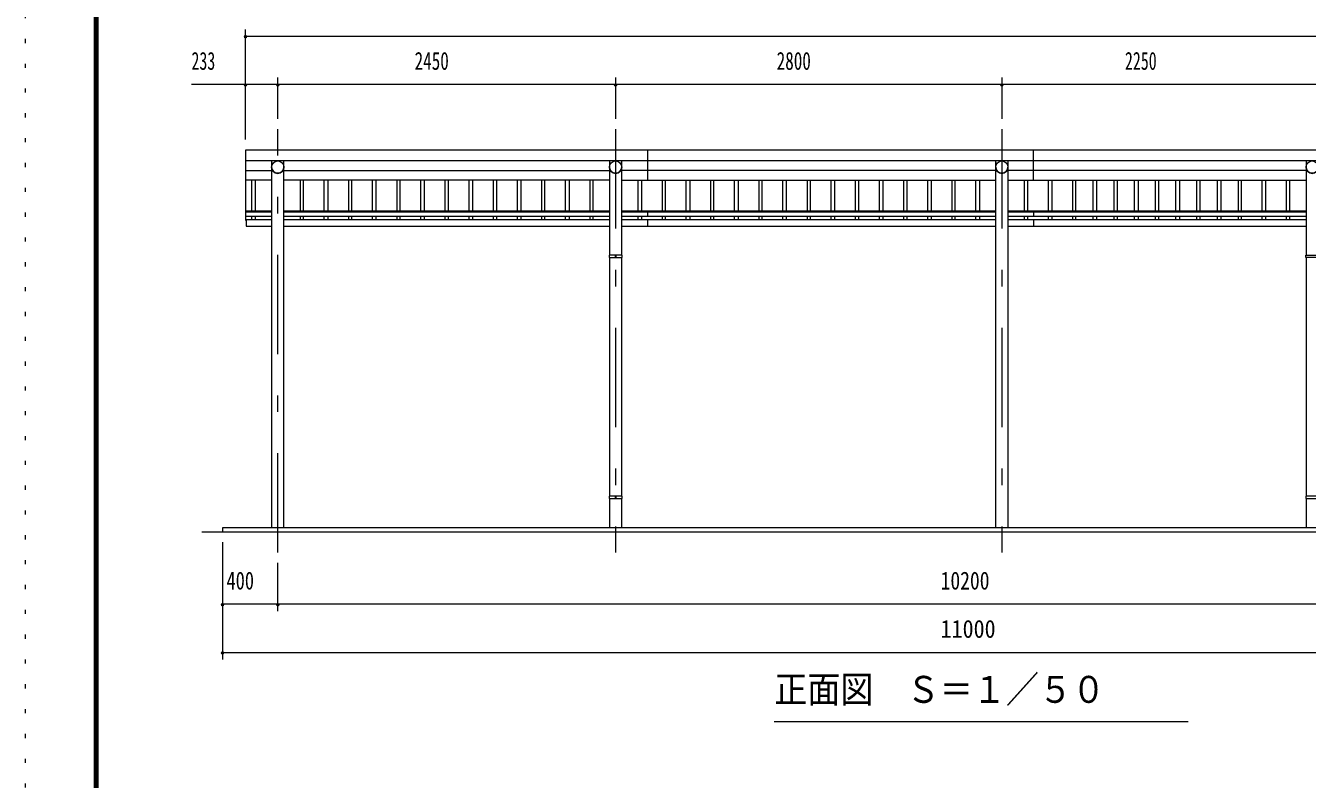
# Model space of a CAD drawing. Units: millimetres, scale not verified, with parts at other scales. Extents: x -25857 to 25867, y -10500 to 10500.
# Drawn here: x -3833 to 5460, y 0 to 5466 of the extents above; entities that cross this region are included whole.
import ezdxf
from ezdxf.enums import TextEntityAlignment as Align

# ---------------------------------------------------------------- set-up
doc = ezdxf.new("R2010")
doc.units = ezdxf.units.MM
doc.header["$LTSCALE"] = 60
doc.linetypes.add('USER3', pattern=[24, 12, -5, 2, -5])
doc.linetypes.add('USER4', pattern=[3, 0.5, -2.5])
for name, color, linetype, lineweight in [('0-2_1-05BOLD', 7, 'Continuous', 18), ('0-3_1-25CENTER', 3, 'USER3', 18), ('0-4_1-45THIN', 4, 'Continuous', 18), ('0-5_1-55DIM', 3, 'Continuous', 18), ('0-C_F-F1PAPER', 5, 'Continuous', 18), ('0-D_F-E_J_ADD', 5, 'USER4', 18)]:
    doc.layers.add(name, color=color, linetype=linetype, lineweight=lineweight)
doc.styles.add('ＭＳ ゴシック', font='')
doc.styles.get('ＭＳ ゴシック').set_extended_font_data('MS Gothic')

msp = doc.modelspace()

# ---------------------------------------------------------------- linework, layer by layer
at = {"layer": '0-2_1-05BOLD'}
for p, q in [((674.33, 4563.67), (674.33, 4345.48)), ((3474.33, 4345.48), (3474.33, 4563.67)), ((-2238.67, 4488.53), (8427.33, 4488.53)), ((8427.33, 4484.46), (-2238.67, 4484.46)), ((-2050.22, 4484.46), (-2050.22, 1824.67)), ((-1961.12, 1824.67), (-1961.12, 4484.46)), ((399.78, 4484.46), (399.78, 3800.67)), ((488.88, 3800.67), (488.88, 4484.46)), ((3199.78, 1824.67), (3199.78, 4484.46)), ((3288.88, 4484.46), (3288.88, 1824.67)), ((5449.78, 4484.46), (5449.78, 3800.67)), ((-2238.67, 4414.97), (-2050.22, 4414.97)), ((-1961.12, 4414.97), (399.78, 4414.97)), ((3199.78, 4414.97), (488.88, 4414.97)), ((5449.78, 4414.97), (3288.88, 4414.97)), ((-2050.22, 4345.48), (-2238.67, 4345.48)), ((399.78, 4345.48), (-1961.12, 4345.48)), ((488.88, 4345.48), (3199.78, 4345.48)), ((3288.88, 4345.48), (5449.78, 4345.48)), ((-2238.67, 4123.86), (-2050.22, 4123.86)), ((-2050.22, 4113.43), (-2238.67, 4113.43)), ((-1961.12, 4123.86), (399.78, 4123.86)), ((399.78, 4113.43), (-1961.12, 4113.43)), ((488.88, 4123.86), (3199.78, 4123.86)), ((3199.78, 4113.43), (488.88, 4113.43)), ((674.33, 4123.86), (674.33, 4083.82)), ((3288.88, 4123.86), (5449.78, 4123.86)), ((5449.78, 4113.43), (3288.88, 4113.43)), ((3474.33, 4123.86), (3474.33, 4083.82)), ((-2238.67, 4083.82), (-2050.22, 4083.82)), ((-2050.22, 4057.49), (-2233.67, 4057.49)), ((-1961.12, 4083.82), (399.78, 4083.82)), ((399.78, 4057.49), (-1961.12, 4057.49)), ((-1961.12, 4012.49), (399.78, 4012.49)), ((488.88, 4083.82), (3199.78, 4083.82)), ((3199.78, 4057.49), (488.88, 4057.49)), ((488.88, 4012.49), (3199.78, 4012.49)), ((674.33, 4057.49), (674.33, 4012.49)), ((3288.88, 4083.82), (5449.78, 4083.82)), ((5449.78, 4057.49), (3288.88, 4057.49)), ((3288.88, 4012.49), (5449.78, 4012.49)), ((3474.33, 4057.49), (3474.33, 4012.49)), ((399.78, 3784.67), (399.78, 2053.27)), ((441.28, 3800.67), (441.28, 3784.67)), ((441.28, 3792.67), (447.38, 3792.67)), ((447.38, 3784.67), (447.38, 3800.67)), ((488.88, 2053.27), (488.88, 3784.67)), ((5449.78, 3784.67), (5449.78, 2053.27)), ((441.28, 2053.27), (441.28, 2037.27)), ((447.38, 2045.27), (441.28, 2045.27)), ((447.38, 2037.27), (447.38, 2053.27)), ((399.78, 2037.27), (399.78, 1824.67)), ((488.88, 1824.67), (488.88, 2037.27)), ((5449.78, 2037.27), (5449.78, 1824.67)), ((-2555.67, 1794.67), (8744.33, 1794.67))]:
    msp.add_line(p, q, dxfattribs=at)
for points in [[(8427.33, 4563.67), (-2238.67, 4563.67), (-2238.67, 4054.91), (-2233.67, 4054.91)], [(-2233.67, 4057.49), (-2233.67, 4012.49), (-2050.22, 4012.49)], [(8594.33, 1824.67), (-2405.67, 1824.67), (-2405.67, 1794.67)]]:
    msp.add_lwpolyline(points, dxfattribs=at)
for points in [[(490.48, 3800.67), (398.18, 3800.67), (398.18, 3784.67), (490.48, 3784.67)], [(5540.48, 3784.67), (5448.18, 3784.67), (5448.18, 3800.67), (5540.48, 3800.67)], [(398.18, 2053.27), (398.18, 2037.27), (490.48, 2037.27), (490.48, 2053.27)], [(5540.48, 2037.27), (5540.48, 2053.27), (5448.18, 2053.27), (5448.18, 2037.27)]]:
    msp.add_lwpolyline(points, close=True, dxfattribs=at)
for centre in [(-2005.67, 4439.91), (444.33, 4439.91), (3244.33, 4439.91), (5494.33, 4439.91)]:
    msp.add_circle(centre, 44.55, dxfattribs=at)
for centre in [(-2005.67, 4439.22), (444.33, 4439.22), (3244.33, 4439.22), (5494.33, 4439.22)]:
    msp.add_arc(centre, 44.55, 180, 0, dxfattribs=at)
at = {"layer": '0-3_1-25CENTER'}
for p, q in [((-2005.67, 1644.67), (-2005.67, 4714.67)), ((444.33, 4714.67), (444.33, 1644.67)), ((3244.33, 4714.67), (3244.33, 1644.67))]:
    msp.add_line(p, q, dxfattribs=at)
at = {"layer": '0-4_1-45THIN'}
for p, q in [((-2193.17, 4123.86), (-2193.17, 4345.48)), ((-2168.17, 4345.48), (-2168.17, 4123.86)), ((-1843.17, 4345.48), (-1843.17, 4123.86)), ((-1818.17, 4123.86), (-1818.17, 4345.48)), ((-1668.17, 4123.86), (-1668.17, 4345.48)), ((-1643.17, 4345.48), (-1643.17, 4123.86)), ((-1493.17, 4345.48), (-1493.17, 4123.86)), ((-1468.17, 4123.86), (-1468.17, 4345.48)), ((-1318.17, 4123.86), (-1318.17, 4345.48)), ((-1293.17, 4345.48), (-1293.17, 4123.86)), ((-1143.17, 4345.48), (-1143.17, 4123.86)), ((-1118.17, 4123.86), (-1118.17, 4345.48)), ((-968.17, 4123.86), (-968.17, 4345.48)), ((-943.17, 4345.48), (-943.17, 4123.86)), ((-793.17, 4345.48), (-793.17, 4123.86)), ((-768.17, 4123.86), (-768.17, 4345.48)), ((-618.17, 4123.86), (-618.17, 4345.48)), ((-593.17, 4345.48), (-593.17, 4123.86)), ((-443.17, 4345.48), (-443.17, 4123.86)), ((-418.17, 4123.86), (-418.17, 4345.48)), ((-268.17, 4123.86), (-268.17, 4345.48)), ((-243.17, 4345.48), (-243.17, 4123.86)), ((-93.17, 4345.48), (-93.17, 4123.86)), ((-68.17, 4123.86), (-68.17, 4345.48)), ((81.83, 4123.86), (81.83, 4345.48)), ((106.83, 4345.48), (106.83, 4123.86)), ((256.83, 4345.48), (256.83, 4123.86)), ((281.83, 4123.86), (281.83, 4345.48)), ((606.83, 4123.86), (606.83, 4345.48)), ((631.83, 4345.48), (631.83, 4123.86)), ((781.83, 4345.48), (781.83, 4123.86)), ((806.83, 4123.86), (806.83, 4345.48)), ((956.83, 4123.86), (956.83, 4345.48)), ((981.83, 4345.48), (981.83, 4123.86)), ((1131.83, 4345.48), (1131.83, 4123.86)), ((1156.83, 4123.86), (1156.83, 4345.48)), ((1306.83, 4123.86), (1306.83, 4345.48)), ((1331.83, 4345.48), (1331.83, 4123.86)), ((1481.83, 4345.48), (1481.83, 4123.86)), ((1506.83, 4123.86), (1506.83, 4345.48)), ((1656.83, 4123.86), (1656.83, 4345.48)), ((1681.83, 4345.48), (1681.83, 4123.86)), ((1831.83, 4345.48), (1831.83, 4123.86)), ((1856.83, 4123.86), (1856.83, 4345.48)), ((2006.83, 4123.86), (2006.83, 4345.48)), ((2031.83, 4345.48), (2031.83, 4123.86)), ((2181.83, 4345.48), (2181.83, 4123.86)), ((2206.83, 4123.86), (2206.83, 4345.48)), ((2356.83, 4123.86), (2356.83, 4345.48)), ((2381.83, 4345.48), (2381.83, 4123.86)), ((2531.83, 4345.48), (2531.83, 4123.86)), ((2556.83, 4123.86), (2556.83, 4345.48)), ((2706.83, 4123.86), (2706.83, 4345.48)), ((2731.83, 4345.48), (2731.83, 4123.86)), ((2881.83, 4345.48), (2881.83, 4123.86)), ((2906.83, 4123.86), (2906.83, 4345.48)), ((3056.83, 4123.86), (3056.83, 4345.48)), ((3081.83, 4345.48), (3081.83, 4123.86)), ((3406.83, 4345.48), (3406.83, 4123.86)), ((3431.83, 4123.86), (3431.83, 4345.48)), ((3581.83, 4123.86), (3581.83, 4345.48)), ((3606.83, 4345.48), (3606.83, 4123.86)), ((3756.83, 4345.48), (3756.83, 4123.86)), ((3781.83, 4123.86), (3781.83, 4345.48)), ((3906.83, 4123.86), (3906.83, 4345.48)), ((3931.83, 4345.48), (3931.83, 4123.86)), ((4056.83, 4345.48), (4056.83, 4123.86)), ((4081.83, 4123.86), (4081.83, 4345.48)), ((4206.83, 4123.86), (4206.83, 4345.48)), ((4231.83, 4345.48), (4231.83, 4123.86)), ((4356.83, 4345.48), (4356.83, 4123.86)), ((4381.83, 4123.86), (4381.83, 4345.48)), ((4506.83, 4123.86), (4506.83, 4345.48)), ((4531.83, 4345.48), (4531.83, 4123.86)), ((4656.83, 4345.48), (4656.83, 4123.86)), ((4681.83, 4123.86), (4681.83, 4345.48)), ((4806.83, 4123.86), (4806.83, 4345.48)), ((4831.83, 4345.48), (4831.83, 4123.86)), ((4956.83, 4345.48), (4956.83, 4123.86)), ((4981.83, 4123.86), (4981.83, 4345.48)), ((5131.83, 4123.86), (5131.83, 4345.48)), ((5156.83, 4345.48), (5156.83, 4123.86)), ((5306.83, 4345.48), (5306.83, 4123.86)), ((5331.83, 4123.86), (5331.83, 4345.48)), ((-2193.17, 4057.49), (-2193.17, 4083.82)), ((-2168.17, 4083.82), (-2168.17, 4057.49)), ((-1843.17, 4083.82), (-1843.17, 4057.49)), ((-1818.17, 4057.49), (-1818.17, 4083.82)), ((-1668.17, 4057.49), (-1668.17, 4083.82)), ((-1643.17, 4083.82), (-1643.17, 4057.49)), ((-1493.17, 4083.82), (-1493.17, 4057.49)), ((-1468.17, 4057.49), (-1468.17, 4083.82)), ((-1318.17, 4057.49), (-1318.17, 4083.82)), ((-1293.17, 4083.82), (-1293.17, 4057.49)), ((-1143.17, 4083.82), (-1143.17, 4057.49)), ((-1118.17, 4057.49), (-1118.17, 4083.82)), ((-968.17, 4057.49), (-968.17, 4083.82)), ((-943.17, 4083.82), (-943.17, 4057.49)), ((-793.17, 4083.82), (-793.17, 4057.49)), ((-768.17, 4057.49), (-768.17, 4083.82)), ((-618.17, 4057.49), (-618.17, 4083.82)), ((-593.17, 4083.82), (-593.17, 4057.49)), ((-443.17, 4083.82), (-443.17, 4057.49)), ((-418.17, 4057.49), (-418.17, 4083.82)), ((-268.17, 4057.49), (-268.17, 4083.82)), ((-243.17, 4083.82), (-243.17, 4057.49)), ((-93.17, 4083.82), (-93.17, 4057.49)), ((-68.17, 4057.49), (-68.17, 4083.82)), ((81.83, 4057.49), (81.83, 4083.82)), ((106.83, 4083.82), (106.83, 4057.49)), ((256.83, 4083.82), (256.83, 4057.49)), ((281.83, 4057.49), (281.83, 4083.82)), ((606.83, 4057.49), (606.83, 4083.82)), ((631.83, 4083.82), (631.83, 4057.49)), ((781.83, 4083.82), (781.83, 4057.49)), ((806.83, 4057.49), (806.83, 4083.82)), ((956.83, 4057.49), (956.83, 4083.82)), ((981.83, 4083.82), (981.83, 4057.49)), ((1131.83, 4083.82), (1131.83, 4057.49)), ((1156.83, 4057.49), (1156.83, 4083.82)), ((1306.83, 4057.49), (1306.83, 4083.82)), ((1331.83, 4083.82), (1331.83, 4057.49)), ((1481.83, 4083.82), (1481.83, 4057.49)), ((1506.83, 4057.49), (1506.83, 4083.82)), ((1656.83, 4057.49), (1656.83, 4083.82)), ((1681.83, 4083.82), (1681.83, 4057.49)), ((1831.83, 4083.82), (1831.83, 4057.49)), ((1856.83, 4057.49), (1856.83, 4083.82)), ((2006.83, 4057.49), (2006.83, 4083.82)), ((2031.83, 4083.82), (2031.83, 4057.49)), ((2181.83, 4083.82), (2181.83, 4057.49)), ((2206.83, 4057.49), (2206.83, 4083.82)), ((2356.83, 4057.49), (2356.83, 4083.82)), ((2381.83, 4083.82), (2381.83, 4057.49)), ((2531.83, 4083.82), (2531.83, 4057.49)), ((2556.83, 4057.49), (2556.83, 4083.82)), ((2706.83, 4057.49), (2706.83, 4083.82)), ((2731.83, 4083.82), (2731.83, 4057.49)), ((2881.83, 4083.82), (2881.83, 4057.49)), ((2906.83, 4057.49), (2906.83, 4083.82)), ((3056.83, 4057.49), (3056.83, 4083.82)), ((3081.83, 4083.82), (3081.83, 4057.49)), ((3406.83, 4083.82), (3406.83, 4057.49)), ((3431.83, 4057.49), (3431.83, 4083.82)), ((3581.83, 4057.49), (3581.83, 4083.82)), ((3606.83, 4083.82), (3606.83, 4057.49)), ((3756.83, 4083.82), (3756.83, 4057.49)), ((3781.83, 4057.49), (3781.83, 4083.82)), ((3906.83, 4057.49), (3906.83, 4083.82)), ((3931.83, 4083.82), (3931.83, 4057.49)), ((4056.83, 4083.82), (4056.83, 4057.49)), ((4081.83, 4057.49), (4081.83, 4083.82)), ((4206.83, 4057.49), (4206.83, 4083.82)), ((4231.83, 4083.82), (4231.83, 4057.49)), ((4356.83, 4083.82), (4356.83, 4057.49)), ((4381.83, 4057.49), (4381.83, 4083.82)), ((4506.83, 4057.49), (4506.83, 4083.82)), ((4531.83, 4083.82), (4531.83, 4057.49)), ((4656.83, 4083.82), (4656.83, 4057.49)), ((4681.83, 4057.49), (4681.83, 4083.82)), ((4806.83, 4057.49), (4806.83, 4083.82)), ((4831.83, 4083.82), (4831.83, 4057.49)), ((4956.83, 4083.82), (4956.83, 4057.49)), ((4981.83, 4057.49), (4981.83, 4083.82)), ((5131.83, 4057.49), (5131.83, 4083.82)), ((5156.83, 4083.82), (5156.83, 4057.49)), ((5306.83, 4083.82), (5306.83, 4057.49)), ((5331.83, 4057.49), (5331.83, 4083.82))]:
    msp.add_line(p, q, dxfattribs=at)
at = {"layer": '0-5_1-55DIM'}
for p, q in [((-2238.67, 4639.67), (-2238.67, 5438.67)), ((-2228.67, 5388.67), (-2248.67, 5388.67)), ((-2238.67, 5388.67), (8427.33, 5388.67)), ((8819.83, 5038.67), (-2631.17, 5038.67)), ((-2228.67, 5038.67), (-2248.67, 5038.67)), ((-1995.67, 5038.67), (-2015.67, 5038.67)), ((-2005.67, 4789.67), (-2005.67, 5088.67)), ((454.33, 5038.67), (434.33, 5038.67)), ((444.33, 5088.67), (444.33, 4789.67)), ((3254.33, 5038.67), (3234.33, 5038.67)), ((3244.33, 5088.67), (3244.33, 4789.67)), ((-2405.67, 1719.67), (-2405.67, 869.67)), ((-2005.67, 1219.67), (-2005.67, 1569.67)), ((-2395.67, 1269.67), (-2415.67, 1269.67)), ((8594.33, 1269.67), (-2405.67, 1269.67)), ((-1995.67, 1269.67), (-2015.67, 1269.67)), ((-2395.67, 919.67), (-2415.67, 919.67)), ((-2405.67, 919.67), (8594.33, 919.67)), ((1594.33, 419.67), (4594.33, 419.67))]:
    msp.add_line(p, q, dxfattribs=at)
for centre in [(-2238.67, 5388.67), (-2238.67, 5038.67), (-2005.67, 5038.67), (444.33, 5038.67), (3244.33, 5038.67), (-2405.67, 1269.67), (-2005.67, 1269.67), (-2405.67, 919.67)]:
    msp.add_arc(centre, 10, 180, 0, dxfattribs=at)
at = {"layer": '0-C_F-F1PAPER'}
for points in [[(25366.66, -10000), (-3333.33, -10000), (-3333.33, 10100), (25366.66, 10100)], [(25364.16, -9997.5), (-3330.83, -9997.5), (-3330.83, 10097.5), (25364.16, 10097.5)], [(25361.66, -9995), (-3328.33, -9995), (-3328.33, 10095), (25361.66, 10095)], [(25359.16, -9992.5), (25359.16, 10092.5), (-3325.83, 10092.5), (-3325.83, -9992.5)], [(25356.66, -9990), (-3323.33, -9990), (-3323.33, 10090), (25356.66, 10090)], [(25354.16, -9987.5), (25354.16, 10087.5), (-3320.83, 10087.5), (-3320.83, -9987.5)], [(25351.66, -9985), (-3318.33, -9985), (-3318.33, 10085), (25351.66, 10085)], [(25349.17, -9982.5), (25349.17, 10082.5), (-3315.83, 10082.5), (-3315.83, -9982.5)], [(25346.66, -9980), (25346.66, 10080), (-3313.33, 10080), (-3313.33, -9980)], [(25344.16, -9977.5), (25344.16, 10077.5), (-3310.83, 10077.5), (-3310.83, -9977.5)], [(25341.66, -9975), (-3308.33, -9975), (-3308.33, 10075), (25341.66, 10075)]]:
    msp.add_lwpolyline(points, close=True, dxfattribs=at)
at = {"layer": '0-D_F-E_J_ADD'}
msp.add_lwpolyline([(25866.67, -10500), (-3833.33, -10500), (-3833.33, 10500), (25866.67, 10500)], close=True, dxfattribs=at)

# ---------------------------------------------------------------- texts
at = {"layer": '0-5_1-55DIM', "color": 7, "style": 'ＭＳ ゴシック'}
for s, height, width, p in [('233', 130.2, 0.65, (-2631.17, 5106.43)), ('2450', 130.2, 0.7, (-1013.17, 5106.43)), ('2800', 130.2, 0.7, (1611.83, 5106.43)), ('2250', 130.2, 0.65, (4136.83, 5106.43)), ('400', 130.2, 0.75, (-2376.92, 1337.43)), ('10200', 130.2, 0.8, (2800.58, 1337.43)), ('11000', 130.2, 0.9, (2800.58, 987.43)), ('正面図\u3000Ｓ＝１／５０', 195.4, 0.9, (1594.33, 496.31))]:
    msp.add_text(s, height=height, dxfattribs=dict(at, width=width)).set_placement(p, align=Align.BOTTOM_LEFT)

doc.saveas('drawing.dxf')
